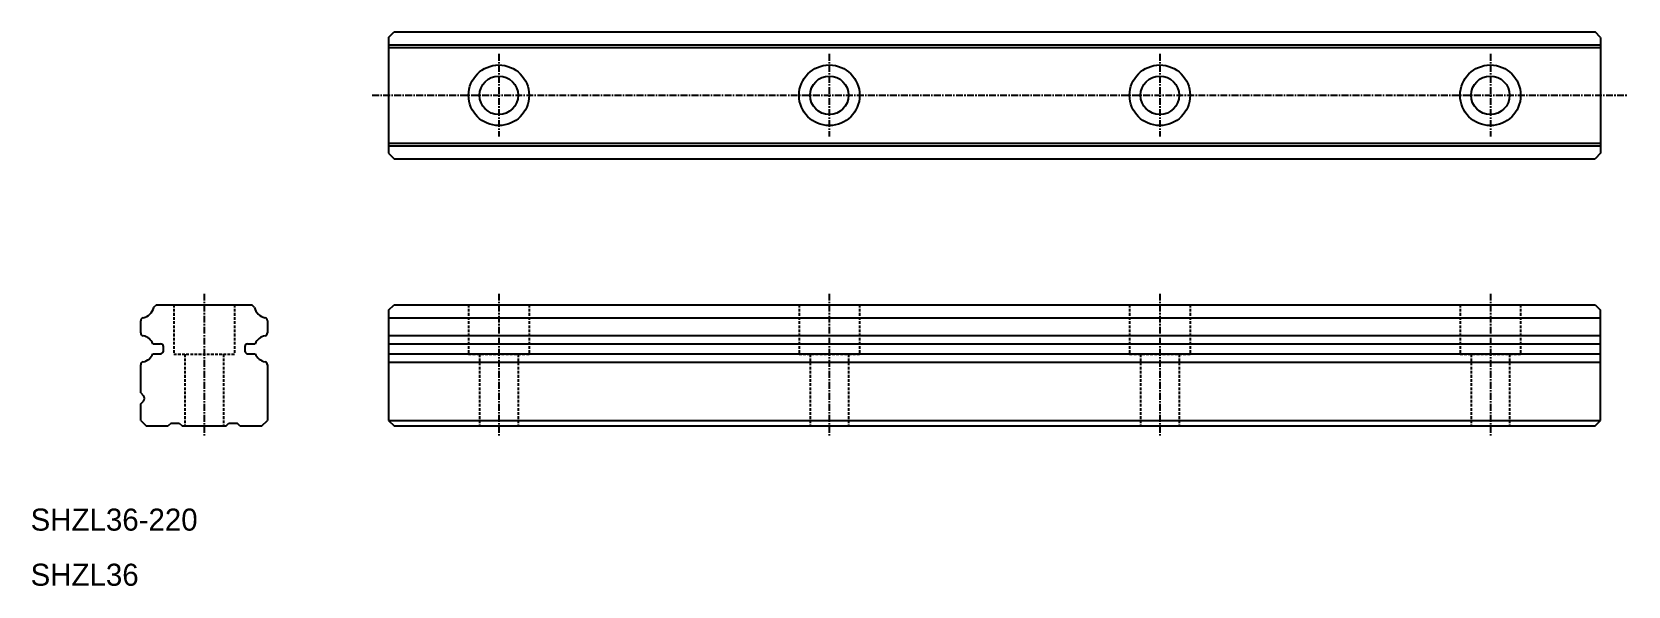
# Model space of a CAD drawing. Extents: x 10 to 300, y 10 to 111.
import ezdxf

# ---------------------------------------------------------------- set-up
doc = ezdxf.new("R2010")
doc.units = 0
doc.linetypes.add('CENTER', pattern=[2, 1.25, -0.25, 0.25, -0.25])
doc.linetypes.add('DASHED', pattern=[0.75, 0.5, -0.25])
doc.layers.get('0').update_dxf_attribs({"linetype": 'CONTINUOUS'})
doc.layers.add('CENTER', color=1, linetype='CENTER')

msp = doc.modelspace()

# ---------------------------------------------------------------- linework, layer by layer
at = {"color": 7, "linetype": 'CONTINUOUS'}
for p, q in [((75, 109.5), (76, 110.5)), ((76, 110.5), (294, 110.5)), ((295, 109.5), (294, 110.5)), ((75, 109.5), (75, 88.5)), ((75, 108.16), (295, 108.16)), ((75, 107.66), (295, 107.66)), ((295, 109.5), (295, 88.5)), ((75, 90.34), (295, 90.34)), ((75, 89.84), (295, 89.84)), ((75, 88.5), (76, 87.5)), ((76, 87.5), (294, 87.5)), ((295, 88.5), (294, 87.5)), ((32.84, 61), (32.34, 60.5)), ((32.84, 61), (50.16, 61)), ((50.66, 60.5), (50.16, 61)), ((75, 60), (76, 61)), ((76, 61), (294, 61)), ((294, 61), (295, 60)), ((30, 55.9), (30, 58.1)), ((53, 58.1), (53, 55.9)), ((75, 60), (75, 40)), ((75, 58.59), (295, 58.59)), ((295, 40), (295, 60)), ((75, 55.41), (295, 55.41)), ((32.21, 53.9), (33.6, 53.9)), ((34.1, 52.6), (34.1, 53.4)), ((48.9, 53.4), (48.9, 52.6)), ((49.4, 53.9), (50.79, 53.9)), ((75, 53.9), (295, 53.9)), ((30, 44.99), (30, 50.1)), ((32.21, 52.1), (33.6, 52.1)), ((49.4, 52.1), (50.79, 52.1)), ((53, 50.1), (53, 40)), ((75, 52.1), (295, 52.1)), ((75, 50.59), (295, 50.59)), ((30, 44.99), (30.49, 44.49)), ((30, 43.01), (30.49, 43.51)), ((30, 40), (30, 43.01)), ((30, 40), (31, 39)), ((31, 39), (35, 39)), ((35.5, 39.5), (35, 39)), ((35.5, 39.5), (37, 39.5)), ((37, 39.5), (37.5, 39)), ((37.5, 39), (45.5, 39)), ((45.5, 39), (46, 39.5)), ((46, 39.5), (47.5, 39.5)), ((48, 39), (47.5, 39.5)), ((48, 39), (52, 39)), ((52, 39), (53, 40)), ((75, 40), (76, 39)), ((75, 40), (295, 40)), ((76, 39), (294, 39)), ((294, 39), (295, 40))]:
    msp.add_line(p, q, dxfattribs=at)
at = {"color": 3, "linetype": 'DASHED'}
for p, q in [((36, 61), (36, 52)), ((47, 61), (47, 52)), ((89.5, 61), (89.5, 52)), ((100.5, 61), (100.5, 52)), ((149.5, 61), (149.5, 52)), ((160.5, 61), (160.5, 52)), ((209.5, 61), (209.5, 52)), ((220.5, 61), (220.5, 52)), ((269.5, 61), (269.5, 52)), ((280.5, 61), (280.5, 52)), ((36, 52), (47, 52)), ((38, 52), (38, 39)), ((45, 52), (45, 39)), ((89.5, 52), (100.5, 52)), ((91.5, 52), (91.5, 39)), ((98.5, 52), (98.5, 39)), ((149.5, 52), (160.5, 52)), ((151.5, 52), (151.5, 39)), ((158.5, 52), (158.5, 39)), ((209.5, 52), (220.5, 52)), ((211.5, 52), (211.5, 39)), ((218.5, 52), (218.5, 39)), ((269.5, 52), (280.5, 52)), ((271.5, 52), (271.5, 39)), ((278.5, 52), (278.5, 39))]:
    msp.add_line(p, q, dxfattribs=at)
at = {"color": 7, "linetype": 'CONTINUOUS'}
for centre, radius in [((95, 99), 5.5), ((155, 99), 5.5), ((215, 99), 5.5), ((275, 99), 5.5), ((95, 99), 3.5), ((155, 99), 3.5), ((215, 99), 3.5), ((275, 99), 3.5)]:
    msp.add_circle(centre, radius, dxfattribs=at)
for centre, radius, start, end in [((30.55, 58.1), 0.55, 101.8239, 179.9999), ((29.93, 61.06), 2.48, 281.8239, 346.8289), ((53.07, 61.06), 2.48, 193.1711, 258.1761), ((52.45, 58.1), 0.55, 0.0001, 78.1761), ((30.55, 55.9), 0.55, 180.0001, 258.1761), ((29.93, 52.94), 2.48, 22.9178, 78.1761), ((53.07, 52.94), 2.48, 101.8239, 157.0822), ((52.45, 55.9), 0.55, 281.8239, 360), ((33.6, 53.4), 0.5, 0, 90), ((33.6, 52.6), 0.5, 270, 0), ((49.4, 53.4), 0.5, 90, 180), ((49.4, 52.6), 0.5, 180, 270), ((30.55, 50.1), 0.55, 101.8239, 179.9999), ((29.93, 53.06), 2.48, 281.8239, 337.0822), ((53.07, 53.06), 2.48, 202.9178, 258.1761), ((52.45, 50.1), 0.55, 0.0001, 78.1761), ((30, 44), 0.7, 315, 45)]:
    msp.add_arc(centre, radius, start, end, dxfattribs=at)
at = {"layer": 'CENTER', "color": 1, "linetype": 'CENTER'}
for p, q in [((95, 106.5), (95, 91.5)), ((155, 106.5), (155, 91.5)), ((215, 106.5), (215, 91.5)), ((215, 106.5), (215, 91.5)), ((275, 106.5), (275, 91.5)), ((72, 99), (300, 99)), ((41.5, 63), (41.5, 37)), ((95, 63), (95, 37)), ((155, 63), (155, 37)), ((215, 63), (215, 37)), ((275, 63), (275, 37))]:
    msp.add_line(p, q, dxfattribs=at)

# ---------------------------------------------------------------- texts
at = {"color": 7, "linetype": 'CONTINUOUS'}
for s, p in [('SHZL36-220', (10, 20)), ('SHZL36', (10, 10))]:
    msp.add_text(s, height=4, dxfattribs=at).set_placement(p)

doc.saveas('drawing.dxf')
